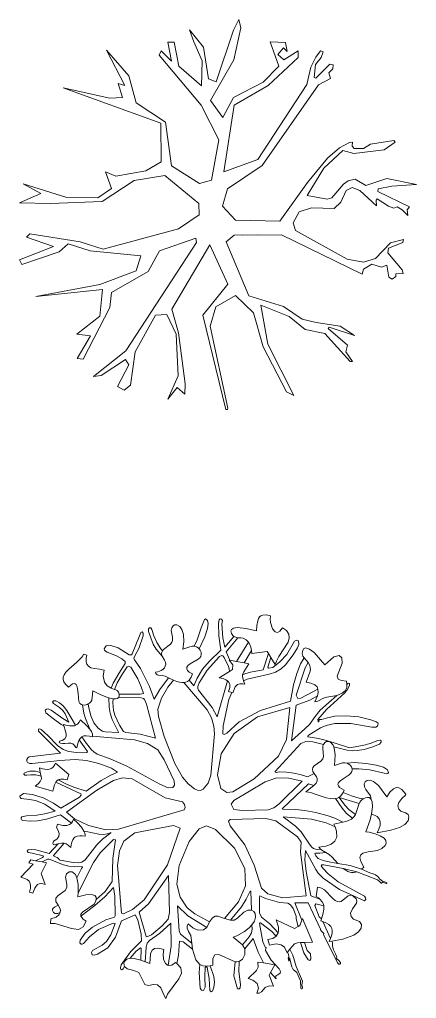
# Model space of a CAD drawing. Header units: millimetres. Extents: x -63086 to 144078, y -129912 to 13382.
# Drawn here: x 57682 to 58682, y -56121 to -53650 of the extents above; entities that cross this region are included whole.
import ezdxf

# ---------------------------------------------------------------- set-up
doc = ezdxf.new("R2010")
doc.units = ezdxf.units.MM
doc.layers.get('0').update_dxf_attribs({"lineweight": 0})
doc.layers.add('観葉植物', color=92, linetype='Continuous', lineweight=9)

# ---------------------------------------------------------------- blocks, each defined once
blk = doc.blocks.new('樹木平面（CAD素材.com）34a92b87')
at = {"color": 0, "linetype": 'ByBlock', "lineweight": -2}
blk.add_lwpolyline([(32.4, -491.7), (33.6, -488.4), (-11.4, -281.2), (2.9, -232.1), (53.1, -204.1), (97.8, -247.7), (122.1, -333.6), (181.7, -447.2), (199.7, -455.9), (133.9, -326.9), (117, -228.3), (188.4, -256.5), (228.5, -289.4), (278.4, -299.7), (342.2, -370.8), (348.1, -370.8), (330.9, -345.8), (335.1, -329), (286.1, -286.9), (289.1, -283.4), (352.9, -304.7), (316.9, -281.4), (256.3, -272.1), (221.3, -263.9), (173.7, -231.7), (86.3, -204.3), (29.1, -68.6), (49.7, -51.2), (168.9, -50.5), (372.1, -149.8), (375.5, -137.1), (396.4, -124.5), (420.7, -132.7), (434.8, -127.2), (439.5, -158), (448.1, -162.5), (457, -156), (456.7, -149.1), (475.9, -148.4), (473, -138.9), (436.6, -96.1), (439, -84.1), (475, -69.7), (476.7, -62.5), (443.8, -71.1), (405.8, -110.1), (375.3, -119.4), (334.5, -112.2), (204, -39.9), (197.8, -20.4), (212.9, 7.4), (244.8, 17.7), (301.3, 16), (318.1, 31.4), (332.1, 61.5), (347, 68.9), (366, 61.4), (408, 22.1), (407.7, 37.2), (410.3, 40.1), (438.3, 21.7), (451.7, 16.6), (460.3, 19.8), (473.5, 12.2), (487.5, -1.8), (485.6, 12.4), (491.2, 20.3), (412, 58.7), (412.9, 65.1), (446.7, 72.1), (509, 76.5), (434.7, 91.9), (381.4, 74), (354.4, 89.9), (337.2, 85.9), (324.9, 77.2), (296.1, 43), (284.3, 39.3), (233.5, 48.8), (275.7, 117.9), (323.1, 161.8), (350.9, 154.9), (428.1, 163.9), (455.3, 183.1), (452.1, 187.2), (393.6, 178), (375.2, 167.5), (351.9, 167.5), (346.9, 173.1), (347.5, 182.9), (340.5, 182.7), (314.7, 168.9), (284.7, 143.1), (234.3, 81.6), (164.9, -16), (52.9, -13.5), (20, 21.5), (32.4, 65.7), (119.9, 124.7), (261.8, 327.7), (292, 344.3), (287.9, 358), (298.6, 368), (299.3, 378.5), (290.6, 379.9), (255.2, 344.5), (251.1, 346.8), (254.5, 379.2), (268.9, 397), (273.7, 411.6), (267.3, 413.7), (255, 397.9), (242.9, 372.4), (232.4, 329.2), (108.7, 139.3), (23.5, 108.1), (49.7, 276.6), (134.9, 326.7), (211.2, 396.8), (210.5, 413.8), (175, 391.4), (159.6, 404.5), (173.5, 421.5), (182.7, 412.2), (178.9, 434.6), (140.3, 436.9), (161.9, 375.2), (122.6, 334.4), (47.8, 295.8), (20.8, 245.7), (-10, 288.1), (48.6, 391.4), (66.3, 471.6), (61.1, 492.7), (47.8, 466.2), (3.6, 335.9), (-15.3, 342.9), (-27.9, 423.4), (-63.4, 466.4), (-52.4, 436.9), (-31.6, 388.3), (-33.1, 325.1), (-90.2, 375.2), (-101.7, 435.3), (-117.9, 435.3), (-108.7, 387.6), (-134.9, 413.8), (-139.5, 403), (-33.9, 276.5), (10.8, 189.4), (-7.7, 87.7), (-37.8, 79.2), (-108.7, 123.9), (-124.1, 233.4), (-198.1, 282.7), (-216.6, 350.6), (-272.9, 415.3), (-226.6, 326.7), (-242.8, 331.3), (-232, 295.8), (-264.4, 294.3), (-382.3, 320.5), (-135.7, 231.1), (-134.9, 133.2), (-173.4, 110.8), (-249, 97.7), (-275.2, 108.5), (-259.8, 66.1), (-294.5, 43), (-372.3, 43.8), (-482.5, 78.4), (-438.6, 53.8), (-491.8, 29.9), (-413.9, 28.3), (-283.7, 33.7), (-202.7, 86.1), (-125.6, 99.3), (-40.1, 28.3), (-38.5, -0.2), (-90.9, -35.6), (-281.3, -86.5), (-339.2, -68), (-465.6, -48), (-474.1, -56.5), (-406.2, -80.4), (-491.8, -113.5), (-486.4, -125.8), (-391.6, -93.5), (-369.2, -73.4), (-313.7, -91.1), (-185.8, -103.5), (-198.1, -142), (-289.1, -175.9), (-450.9, -206.8), (-282.9, -189), (-289.1, -256.1), (-347.6, -301.6), (-313, -305.4), (-346.9, -363.3), (-331.5, -364.8), (-264.4, -233.8), (-259.8, -196), (-167.3, -143.6), (-138.7, -91.1), (-47, -58.8), (-45.5, -70.3), (-223.5, -343.2), (-305.2, -408.7), (-286, -405.7), (-225.1, -365.6), (-216.6, -378.7), (-245.1, -433.4), (-228.2, -442.7), (-212, -430.3), (-200.4, -346.3), (-148.8, -253.8), (-120.2, -251.5), (-97.1, -301.6), (-91.7, -406.4), (-117.9, -465.8), (-94.8, -435.7), (-74.8, -452.7), (-74, -427.2), (-90.9, -297.7), (-107.9, -238.4), (-12.3, -75.7), (33.2, -175.2), (-29.3, -253.8), (28.5, -491.4)], close=True, dxfattribs=at)
blk.add_lwpolyline([(69.6, -51.4), (109.4, -50.5)], dxfattribs=at)
blk = doc.blocks.new('樹木平面（CAD素材.com）e273675b')
at = {"color": 0, "linetype": 'ByBlock', "lineweight": -2}
for points in [[(-51.6, 435.2), (-45.6, 433.4), (-41.6, 430.8), (-39.1, 428.7), (-24.5, 459), (-17.9, 479.7), (-16.2, 492.1), (-18.1, 499.7), (-23, 504), (-25.6, 502.6), (-33.8, 481.3), (-43.8, 451.2), (-51.6, 435.2), (-56.6, 435), (-64.8, 432.6), (-79.7, 427.6), (-77.4, 446.1), (-78.4, 464.3), (-82.3, 477.6), (-88, 485.2), (-95.3, 488.8), (-100.2, 488.8), (-104.6, 486.4), (-107.9, 481.5), (-109.3, 474.6), (-106.3, 457.8), (-106.2, 449.9), (-107.6, 445.3), (-111.5, 440.1), (-129, 426.6), (-131.5, 423.7), (-135.6, 428.4), (-145.8, 444.4), (-153.6, 460.9), (-157.9, 477.7), (-161.1, 481.1), (-164.4, 481.4), (-166.6, 479), (-166.6, 472.1), (-155.2, 440.5), (-147.6, 427.7), (-132, 409.7)], [(191.3, 296.5), (115.9, 273.2), (62.1, 244.6), (31, 215.8), (24.5, 212.4), (20.5, 214.2), (21.4, 233.8), (35.8, 300.2), (43.6, 318.4), (45.7, 317.8), (52.3, 332.8), (57.6, 338.1), (63.6, 340.2), (71.6, 340), (76.7, 339), (73.3, 347.4), (82.1, 351.9), (137.5, 364.2), (154, 370), (167.6, 378), (179.1, 388), (198.1, 413), (208.9, 431.4), (212.7, 439.8), (211.3, 448.8), (207.7, 450.7), (201.9, 447.7), (182.1, 414.1), (164.9, 395.6), (146.8, 381.1), (135.8, 379.3), (134.1, 382.4), (141.8, 407), (153, 389.3), (155.8, 397.6), (162.4, 409.4), (185.5, 445.2), (188.3, 456.5), (187.4, 465.2), (181, 474.8), (171.6, 481.4), (164.9, 473.4), (158.5, 470.1), (152.4, 471.5), (145.9, 479.4), (141.3, 494.7), (140.5, 503.4), (141.2, 512), (131.2, 514), (121.9, 513.9), (116.5, 512), (113.2, 509.1), (110.6, 504.8), (108.8, 499), (106.8, 487.3), (105.3, 473.9), (78.5, 480), (57.9, 482), (48, 480.7), (42.6, 477.7), (41.1, 474.1), (42.7, 467.1), (45.9, 462.3), (48.6, 459.8), (25.6, 432.8), (20.6, 456.4), (18.4, 490.6), (19.7, 500.3), (17.7, 503.4), (14.4, 504.1), (11.4, 501.9), (9.9, 493.2), (10.8, 461), (16, 424.9), (-13.9, 396.6), (-30.3, 377), (-43.9, 354.1), (-52.4, 335.4), (-64.2, 349.7)], [(-103.5, 349.5), (-95.4, 346.2), (-88.3, 344), (-82.1, 343.1), (-77.2, 343.1), (-19.1, 274.7), (-7.5, 254.5), (-1.5, 233.5), (-0.1, 213.5), (-9.6, 109.2), (-16.3, 89.6), (-29.2, 73.9), (-35.9, 70.9), (-43.2, 71.3), (-50.8, 74.7), (-66.4, 87.5), (-81.3, 104.9), (-100.6, 139.3), (-127, 206.8), (-141.6, 257.9), (-143, 276.1), (-134.1, 303.8), (-117.6, 331.5), (-103.5, 349.5), (-116.4, 355.6), (-137.7, 326.1), (-152.7, 301.7), (-164.4, 333.7), (-187.2, 378.9), (-201.9, 400.9), (-203.3, 404.7), (-199.9, 412.6), (-191.2, 429.5), (-180.1, 461.5), (-180.4, 468.3), (-182.6, 471), (-185.6, 469.9), (-189.7, 461.6), (-207.5, 415.6), (-209.7, 413.4), (-212, 413), (-215.1, 413.7), (-243.4, 431), (-261.3, 437), (-273.3, 435.7), (-278.2, 428.5), (-277.5, 424.8), (-275.5, 422.2), (-271.1, 420), (-247, 411.2), (-233.6, 403.6), (-225.3, 396.5), (-225.3, 391.2), (-241.8, 366.1), (-256, 342), (-261, 328.9), (-252.2, 326.2), (-245.5, 342.4), (-232.3, 365.8), (-220.3, 383.4), (-215.9, 384.9), (-211.3, 381.9), (-193.6, 352.4), (-184.8, 332.7), (-179.7, 315.6), (-188, 314.2), (-241, 314)], [(58.4, 456.6), (29.2, 421), (38.4, 399.7)], [(48.6, 459.8), (53.3, 457.6), (58.4, 456.6), (66.2, 456.1), (71.9, 455.1), (80, 451.4), (85.9, 445.2), (55.1, 396.7)], [(85.9, 445.2), (89, 439.7), (91.6, 432.6), (93.2, 423.9), (93.9, 416.3), (132.3, 421.9), (135.6, 416.8), (122.9, 375.6), (90.7, 369.3), (76.5, 365.5), (70.4, 363.2), (70.4, 358.2), (71.8, 351.7), (73.3, 347.4)], [(-116.4, 355.7), (-124.8, 359.8), (-131.8, 361.5), (-141.2, 361.9), (-145, 363.2), (-148, 366.5), (-149.3, 369.4), (-142.8, 370.6), (-134.9, 373.4), (-130.3, 376.3), (-126.1, 380.9), (-123.1, 388.6), (-123.6, 394.7), (-126.1, 400.3), (-132, 409.7), (-133.7, 414.9), (-133.4, 419.7), (-131.5, 423.8)], [(-77.2, 343.1), (-72.7, 344.1), (-68.6, 346), (-64.2, 349.7), (-59.1, 357.1), (-55.8, 365.6), (-63.8, 370), (-68.2, 373.9), (-70.4, 377.7), (-70.1, 381.8), (-66.4, 386.9), (-57.6, 393.1), (-41.4, 402.5), (-37.1, 405.9), (-34.9, 409), (-33.6, 414), (-34.2, 420), (-36.4, 425.5), (-39.1, 428.7)], [(70.4, 363.2), (73.4, 370.6), (86.3, 391), (74.6, 393.1), (93.2, 423.9)], [(333.9, 338.2), (332.9, 347.2), (320.4, 348.7), (311.6, 352.3), (308.9, 359.5), (322.1, 392.2), (320.6, 405.4), (314.4, 411.3), (300.6, 408), (278.1, 388.3), (251.5, 419.2), (239.5, 427.9), (229.7, 431), (224.6, 428.8), (221.7, 422), (221.3, 416.3), (222.9, 410.4), (225.7, 405.8)], [(-261, 328.9), (-270.8, 334.9), (-277.6, 344.2), (-280.8, 360.1), (-278.9, 374.8), (-290.4, 376.8), (-303.2, 378.5), (-312.1, 380.8), (-318.4, 384.7), (-322, 389.9), (-323.6, 395.4), (-323.7, 404.9), (-322.5, 412.4), (-330.9, 415), (-332.7, 411.1), (-334.9, 407.7), (-339.6, 402.1), (-347.1, 395.1), (-367.7, 377.4), (-374.8, 369.9), (-379.3, 363.1), (-381.5, 357), (-381.8, 351.4), (-380.2, 345.4), (-376.4, 339.5), (-373.9, 336.6), (-368.3, 331.6), (-362.7, 336.8), (-358, 339.8), (-354.3, 340.9), (-351.7, 340.5), (-349, 338.3), (-347.1, 334.7), (-345.4, 328.2), (-344.1, 316.1), (-342.5, 295.6), (-339.7, 290.9), (-335.8, 288.1), (-333.4, 287.2), (-330, 265.9), (-325.5, 252.5), (-314.3, 225.5)], [(43.6, 318.4), (34.7, 321.1), (38.3, 331.2), (38.1, 339), (35.3, 344.8), (32.9, 347.4), (6.2, 257.1), (-6.5, 280.4), (-40.5, 324), (-42.3, 328.6), (-42, 333.2), (-38.8, 342.3), (-18.4, 374.8), (12.6, 408.9), (18, 411.6), (21.2, 411), (24.4, 406.8), (34.9, 383.8), (36.9, 377.7), (37.6, 371.4)], [(32.9, 347.4), (28.7, 350.3), (21.6, 353.2), (11.5, 355.6), (37.6, 371.4), (45.1, 376), (45.7, 388.2), (37.1, 399.8), (38.4, 399.7), (55.1, 396.7), (74.6, 393.1)], [(141.8, 407), (135.6, 416.8)], [(191.4, 296.7), (198.8, 338), (207.4, 366.2), (216.9, 390.3), (225.7, 405.8), (235.6, 393.7), (240, 386.5), (241.4, 381.2), (241.5, 375.4), (240.4, 369.2), (231, 344.3), (242.5, 342), (252.7, 337.4), (258.3, 332.2), (260.7, 326.6)], [(259.4, 310.2), (261.2, 318.5), (260.8, 326.5), (217.8, 304.2), (210.2, 303.5), (205.5, 311.3), (228.1, 380.7), (235.6, 393.7)], [(-318.5, 289.3), (-315.3, 291.4), (-312.4, 294.3), (-309.7, 299.1), (-308.5, 306.8), (-306.9, 322.2), (-288.4, 313), (-274.5, 307.3), (-266.8, 304.9), (-265.9, 281.2), (-263.2, 266.3), (-258.2, 250.3), (-242.6, 218.2), (-243.3, 217.5), (-275.7, 219.3), (-282.4, 220.8), (-287.3, 223.3), (-293.6, 228.5), (-304.9, 241.7), (-312.4, 259.1), (-317.9, 283.6), (-318.5, 289.3), (-321, 288.1), (-324.3, 287.1), (-328.8, 286.6), (-333.4, 287.3)], [(-252.2, 326.2), (-248.9, 324.9), (-245.8, 322.9), (-242.6, 319.3), (-241, 314), (-240.6, 309.6), (-241.9, 305.5)], [(334.5, 139.8), (328.5, 141), (323, 140.6), (302.4, 134), (303.7, 160.8), (302.6, 172.9), (300.6, 180.9), (334.1, 172.8), (348.6, 171.4), (359.9, 171.7), (376.9, 174.6), (396.6, 180.6), (415.8, 187.9), (420.4, 192.9), (420, 196.6), (417.4, 198.1), (411.6, 197.1), (392.7, 189.8), (372.7, 184.5), (340.4, 178.7), (301.8, 191.1), (278.8, 197.9), (262.1, 201.9), (235.8, 206.1), (234.9, 206.9), (235.8, 210.1), (266.9, 228.9), (281.4, 235), (303, 239.9), (343.5, 239.8), (396.2, 230.9), (406.3, 230.6), (411, 233.2), (412.7, 239.4), (411.5, 241.8), (407.6, 244.6), (393.8, 249.6), (364, 256.5), (332.5, 259.5), (303.2, 258.7), (281.4, 253.7), (269.7, 250.4), (265, 249.7), (262.6, 247.6), (262.9, 244.6), (262.7, 243.9), (262.2, 244), (261.2, 244.9), (260.7, 250.3), (282.1, 275.3), (328.7, 317.5), (336.1, 327.2), (340.4, 336.6), (340, 340.7), (337.3, 341.5), (333.9, 338.7), (333.2, 330.7), (329.7, 322.8), (322.1, 316.3), (308, 311), (266.3, 273.3), (253.5, 257.7), (239.4, 237.7), (227.7, 226.7), (194.4, 196.2), (206, 285.9), (240, 298.6), (259.5, 310.2), (252.9, 295.1), (255.9, 295.3), (260.2, 296.6), (275, 304.3), (283.5, 306.4), (308, 310.9)], [(-350.5, 235.6), (-353.7, 234.5), (-358.2, 233.9), (-364.7, 234), (-372, 235.3), (-381.3, 237.8), (-380.2, 233.8), (-387.1, 237.7), (-406.4, 251.4), (-425.3, 267), (-427.2, 273.5), (-424.3, 276.5), (-419.6, 276.9), (-412, 273.6), (-383.1, 252.5), (-367.9, 243.7), (-377.2, 264.2), (-383.1, 272.4), (-391, 280.5), (-406.2, 290.5), (-408.4, 294.9), (-405.9, 297.5), (-400.2, 296.8), (-391, 292.4), (-381.8, 284.7), (-372.6, 273.2), (-350.5, 235.5), (-347.2, 237.4), (-345, 239.1), (-341.4, 243.2), (-338.2, 249.2), (-322.6, 234.5), (-314.3, 225.5), (-310.8, 219.9), (-308.3, 213), (-308.1, 208), (-308.4, 206.6), (-315.7, 208.3), (-324.1, 209.2), (-330, 208.6), (-334.8, 206.6), (-323, 189.2), (-310.5, 173.9), (-304.2, 168.1), (-296.3, 162.7), (-263.4, 151.2), (-221.6, 132.7), (-137.7, 86.6), (-117, 78), (-105, 78.7), (-100.8, 84.6), (-101.7, 95.6), (-127.1, 148), (-143.3, 173.9), (-169.4, 189.6), (-201.8, 199.1), (-308.1, 208)], [(-256.2, 302.3), (-250.2, 301.9), (-245.5, 302.7), (-241.9, 305.5), (-184.8, 304.7), (-179.4, 303.3), (-176.7, 300.4), (-171.8, 289), (-148.8, 202.7), (-187.4, 212.8), (-223.9, 217), (-230, 219.6), (-239.8, 235.4), (-251.9, 261.1), (-255.2, 272.5), (-257, 293.2), (-256.2, 302.3), (-266.8, 304.9)], [(-439.5, 116.4), (-437.1, 106.9), (-450.6, 110.2), (-463.6, 110.3), (-473.5, 109.3), (-478.2, 109.7), (-480.7, 111.9), (-480, 114.7), (-474.5, 117.4), (-465.9, 119.3), (-451.4, 119.3), (-439.5, 116.4), (-442, 127.8), (-434.1, 125.8), (-427.9, 124.7), (-421.4, 124.2), (-416.6, 124.7), (-412, 126.2), (-408.3, 128.5), (-405.2, 132), (-402.7, 136.8), (-401.6, 140.1), (-367.6, 111.5), (-371.8, 97.6), (-380.3, 99.1), (-384.9, 99.4), (-387.7, 99.3), (-390.5, 98.9), (-392.2, 98.4), (-394.1, 97.7), (-373.6, 87.2), (-354.9, 79.1), (-324, 69.2), (-285.9, 96.4), (-261.8, 109.6), (-244.6, 117.1), (-260, 126.9), (-292.3, 138.9), (-322.8, 146.3), (-351.4, 148.7), (-390.3, 146.7), (-459.7, 138.7), (-466, 138.7), (-471.8, 141.7), (-473.4, 145.1), (-473.6, 149), (-470.9, 153.7), (-467.6, 155.7), (-388.5, 165.4), (-429.3, 205.1), (-444, 220.9), (-444.5, 225.3), (-441.1, 226.8), (-437.3, 224.8), (-420.5, 209.4), (-395.8, 184.6), (-381.5, 174.4), (-367.4, 169), (-348.6, 166.7), (-331.9, 166), (-322.4, 166.6), (-320.9, 168.9), (-341.3, 198.9), (-343.7, 193), (-347.3, 178.6), (-350.2, 179.5), (-353, 184.1), (-357.7, 188.6), (-362.8, 190.4), (-369.7, 190.3), (-377.7, 189.3), (-382.6, 189.2), (-388.6, 190.5), (-392, 192.1), (-391.3, 195), (-384.1, 197.4), (-377.6, 201.7), (-374.4, 206.8), (-374, 212.7), (-375.7, 220.8), (-380.2, 233.9)], [(-334.8, 206.5), (-338.6, 203), (-341.3, 198.9)], [(250.6, 83.1), (256.1, 89.2), (258.5, 95.4), (258.4, 100.9), (256.7, 105.5), (251.2, 113.6), (234.5, 105.3), (215.7, 111), (200.1, 114.6), (181.2, 117), (164.1, 118.1), (155.3, 116.4), (153.1, 116.8), (152.7, 118.7), (217.6, 189.4), (230.4, 194.9), (247.7, 193.9), (274.3, 187.3), (273.1, 183.5), (272.9, 178), (274.2, 167.2), (274.7, 157), (273, 151.2), (268.2, 145.1), (251.2, 132.9), (248.1, 128.9), (246.7, 124), (247.7, 119.2), (251.1, 113.6)], [(274.3, 187.3), (278, 192.3), (282.3, 194.6), (288.1, 194.3), (294.2, 191.1), (298.7, 185.5), (300.6, 180.7)], [(304.9, 50.3), (321.5, 26), (333, 13.1), (348.1, 1.2), (345, -1.2), (337.8, -5), (330.9, -7.3), (323.7, -9), (303.4, 1), (286.3, 7.2), (255.1, 15.5), (227.8, 20.7), (204.7, 22.9), (171.8, 24), (170.8, 24.5), (171.1, 25.6), (237.1, 87.8), (250.6, 83.1), (234, 71.2), (230.3, 67.2), (236.7, 66.4), (244.5, 64.7), (256.5, 60.9), (281.6, 52.6), (292.2, 50.4), (299.3, 49.8), (304.9, 50.3), (310.3, 51.8), (313.7, 53.4), (317.8, 56.5), (321.2, 60.6), (324.2, 66), (326.5, 71.7), (315.1, 78.8), (312.2, 82.3), (311, 86), (312, 89.7), (314.7, 93.2), (324.4, 100.5), (339.5, 110.2), (343.7, 114.3), (346, 119.1), (346.7, 122.5), (346.7, 125.6)], [(-437.1, 106.9), (-436.8, 100.1), (-439.5, 93.4), (-445.2, 87.5), (-452.7, 82.2), (-407.8, 68.8), (-406.2, 76.1), (-403.8, 85.4), (-400.7, 91.8), (-397.9, 95.2), (-394.1, 97.7)], [(220.9, 94.1), (187.5, 101.9), (156.8, 102.5), (127.3, 92.6), (48.5, 45.6), (41.8, 36.2), (48.2, 23.1), (70.4, 20), (134.9, 21.9), (149.3, 27.5), (162.7, 37.1), (220.8, 94.1)], [(-387.7, 26.2), (-341.1, 53.8), (-336.4, 58.8), (-337.5, 62.5), (-400.7, 91.8)], [(395.1, 47.8), (397.1, 42.2), (398, 29.7), (395.9, 11.6), (409.7, 5), (415.3, -0.6), (418, -8.6), (417.4, -17.3), (414, -27.1), (409.9, -35.8), (444.4, -29.2), (466.3, -22.6), (480, -15), (487.9, -5.6), (489.9, 3.7), (488.1, 10.4), (481.6, 14.6), (469.9, 18.7), (464.3, 24.1), (462.2, 32.3), (464.6, 40.6), (472.3, 51), (481.2, 58.7), (482.1, 61.5), (472.6, 73), (465, 77.5), (458.3, 78.2), (450.9, 75.2), (442, 66.6), (434.2, 54.7), (413.3, 83.2), (401.1, 93.5), (392.6, 96.8), (385.2, 96.2), (379.7, 92.6), (377.5, 87.5), (377.9, 80.1), (381.1, 73.1), (393.6, 57.5), (395.1, 47.8), (393.2, 50.5), (389.9, 52.8), (385.8, 53.5), (380.6, 52.5), (374.4, 49.6), (370.8, 46.8), (368.8, 44.7), (366.5, 41.2), (365, 38.3), (355, 9.9), (338.4, 23.2), (328.3, 33.6), (314.2, 53.4), (365, 38.3)], [(-387.9, 26.3), (-406.7, 38.6), (-432, 52.3), (-459.3, 60.8), (-482.3, 63.3), (-491.1, 56.9), (-490.6, 53.1), (-488, 50.8), (-466.4, 48.1), (-451.9, 45.7), (-428.2, 36.2), (-401.7, 19), (-428, 12.1), (-448.7, 9), (-474.3, 7.1), (-485.8, 4.1), (-487.8, 1.6), (-488, -1.5), (-486.9, -3.2), (-483.7, -4.5), (-464.1, -6.6), (-446.3, -5.4), (-423.9, -1.7), (-388.9, 9.3), (-361.3, -12), (-365.8, -15.4), (-372.5, -17.6), (-382.6, -17.4), (-396.2, -14.3), (-398.9, -22.6), (-394.2, -30.1), (-391.6, -38.1), (-392.6, -45.3), (-397.6, -51.9), (-406.2, -57), (-408, -62.7), (-406, -66.3), (-394.6, -63.9), (-417.2, -88.5), (-450.6, -79.2), (-462.8, -77.9), (-470.3, -78.8), (-472.6, -82.2), (-469.8, -85.8), (-459.7, -87.1), (-432.7, -93.7), (-431.7, -95.6), (-433.9, -98.1), (-451.4, -106.3), (-434.6, -109.6)], [(324.2, 66), (345.7, 57.3), (365, 51.3), (374.4, 49.6)], [(323.7, -9), (300.8, -13.8), (303.8, -20.7), (281.2, -10.5), (244.6, -1.3), (172.8, 4.3), (204.4, -19.4), (218.6, -33.1), (241.3, -67.4), (245.7, -73.2), (249.3, -75.6), (254.7, -77.2), (260.6, -77.9), (267.3, -77.6), (262.5, -72.4), (280.7, -69.6), (294.2, -64.8), (303.6, -57.2), (308.2, -46.6), (307.5, -32.2), (303.7, -20.6)], [(395.9, 11.6), (392.6, -3.2), (381.8, -33.5), (389.9, -34.5), (404.6, -38.2), (417.7, -43.5), (427.3, -49.7), (431.6, -55.4), (432.7, -61.8), (430, -67.9), (421.9, -75.9), (411, -80.9), (387.2, -84), (373.9, -87.1), (368.6, -91.4), (366.7, -98.6), (369.1, -108.5), (376, -122.4), (370.4, -127.4), (342, -118.7), (311.1, -113.4), (292.3, -110.2), (273.6, -105.5), (261.5, -100.5), (255.3, -94.2), (252.9, -88), (254.4, -87.2), (265.4, -87.2), (280.4, -85.3), (270.4, -80), (267.3, -77.6)], [(348.1, 1.2), (351.9, 5.1), (355, 9.9)], [(-329.4, -31.7), (-335.5, -22.1), (-345.9, -10.6), (-355.9, -1.9), (-358.2, -7.6), (-361.3, -12)], [(-229.1, -57.1), (-201.2, -36.3), (-103.5, -17.6), (-86.5, -24.2), (-118.9, -116.5), (-177.7, -205.4), (-206.9, -229.2), (-230.1, -240.3), (-234.4, -238.9), (-244.5, -118.5), (-240, -81.6), (-228.5, -56.7)], [(-19.5, -274.6), (-28, -280.9), (-42.4, -282), (-55.1, -276), (-66.3, -265.5), (-69.5, -271.5), (-69.5, -277), (-65.5, -285), (-60, -295.6), (-57.4, -314.6), (-86, -292), (-89.6, -283.3), (-93.4, -220.7), (-67.7, -245.5), (-19.5, -274.6), (-12.8, -260.8), (-5.6, -250.4), (1.5, -246.5), (8.4, -246.5), (25, -251.9), (60.4, -210.3), (77.6, -169.5), (75.9, -126.2), (49.9, -74.6), (2, -27.7), (-20.1, -18.4), (-38.9, -25.5), (-64.2, -57.9), (-89.4, -118.7), (-95.1, -165.4), (-86.4, -198.1), (-68.8, -225.5), (-49.7, -240.3), (-12.8, -260.8)], [(-394.9, -218.6), (-403.6, -223.7), (-407, -226.3), (-408.5, -229.1), (-408.5, -232.5), (-406.3, -237.2), (-401.9, -239.8), (-395.3, -239.4), (-389.4, -237.1), (-392, -242.6), (-399.6, -248.9), (-413.4, -253.2), (-414.1, -265.1), (-401.7, -265.1), (-361.2, -277.7), (-343.2, -279.8), (-331.5, -273.2), (-323.8, -259.1), (-331.6, -253.8), (-337.4, -246.1), (-337.1, -241.4), (-333.2, -236.1), (-304, -216.4), (-300.3, -210.2), (-298.6, -204.6), (-276.3, -184), (-258, -159.2), (-256.7, -100.7), (-249.5, -54.1), (-254.9, -52.9), (-289, -86.8), (-305.6, -110.6), (-343.8, -187.6), (-344.9, -197.6), (-324.9, -192.4), (-310.2, -191.6), (-302.4, -193.9), (-298.8, -198.4), (-298.6, -204.7)], [(-394.6, -63.9), (-385.1, -62), (-379.7, -62.3)], [(220.2, -256.2), (202.1, -212.8), (236.4, -212.4), (266.8, -278.8), (267, -281.3), (269.5, -284.6), (275.4, -290), (274.4, -293.1), (297.6, -337.8), (310, -364.6), (313.4, -367.5), (315.6, -367.5), (317.5, -365.8), (317.3, -363.3), (312.9, -357.5), (308.8, -355.2), (307.8, -353.1), (307.9, -350.1), (304.9, -341.5), (300.3, -331.5), (297.5, -322.5), (297.1, -313.1), (295.6, -309.5), (323.2, -304.1), (350.9, -294.2), (363.3, -286.1), (369.9, -277.1), (370.5, -267.7), (365.4, -260.2), (350.7, -253.9), (344.1, -247.4), (342.6, -238.8), (347.9, -228), (358.2, -213.6), (358.9, -207.6), (356.9, -203), (348.5, -195.3), (344.2, -193.6), (337.2, -194.9), (319.1, -209.2), (313.9, -210.6), (309.4, -209.4), (303.9, -206.5), (298.2, -202), (277.4, -180.1), (269.6, -175.7), (264.5, -174), (259.9, -173.1), (255.9, -196.4), (262, -200.3), (265.4, -203.1), (242.9, -195), (231.3, -133.8), (227.8, -104.2), (229.5, -80.9), (255.2, -129), (261.4, -137.6), (274, -150.3), (315.1, -178.8), (378.3, -207.7), (381.1, -204.1), (380.3, -199.8), (377.7, -196.3), (311.5, -159.4), (286.4, -139.2), (272.7, -125.1), (269.1, -119.6), (270.5, -117), (275.5, -116.6), (324.3, -125.9), (330.8, -130.6), (335.7, -133.4), (340.7, -135.3), (345.3, -136.3), (350.5, -136.4), (355.6, -135.5), (358.6, -134.6), (324.3, -125.9)], [(280.4, -85.3), (288.8, -90.5), (296.6, -97.6), (311.2, -113.4)], [(-389.5, -237.2), (-389, -231.3), (-390.2, -226.1), (-394.9, -218.6), (-400.3, -209.1), (-400.3, -201.3), (-394.7, -194.4), (-377.2, -181.8), (-372.8, -174.3), (-372.7, -165.8), (-376, -148), (-373.1, -139.5), (-366.5, -134.3), (-359.6, -134.7), (-351.2, -141.2), (-347.1, -149.8), (-335.5, -125.8), (-333.1, -122.3), (-333.7, -120.6), (-353.6, -121.5), (-367.2, -120.5), (-380.7, -117), (-417, -102.2), (-421.3, -102.6), (-434.7, -109.6), (-423.7, -111.8), (-437, -139.1), (-427.1, -166.8), (-433.1, -164.5), (-438.2, -163.9), (-442.5, -164.7), (-446.4, -166.8), (-450, -170.4), (-453.1, -175.5), (-455.2, -180.2), (-458, -188), (-466.4, -185.5), (-464.2, -175.8), (-464, -169.6), (-465.2, -163.6), (-468, -158.4), (-472.9, -154), (-479, -150.9), (-488.7, -148.2), (-457.3, -114.9), (-468.5, -111.6), (-463.1, -104), (-451.4, -106.3)], [(-190.4, -236.6), (-167, -215), (-115.9, -143.9), (-113.5, -237.3), (-117, -253.7), (-132, -271.1), (-159, -293.4), (-171.1, -298.7), (-172.9, -297.6), (-190.4, -236.6), (-190.2, -236.6)], [(358.6, -134.6), (410.9, -154.7), (415.3, -158.1), (418.9, -162.5), (420.1, -163.4), (421.1, -163.2), (422.4, -161.1), (423.8, -160.5), (425.7, -161), (430.3, -163.5), (433.2, -164), (434.7, -163.4), (434.8, -162.5), (431.3, -160.3), (423.9, -157.9), (417.1, -153.2), (411.6, -146.3), (405.7, -142.1), (400, -139.5), (391.2, -136.6), (370.4, -127.4)], [(-347.1, -149.7), (-343.9, -166.4), (-343.8, -187.4)], [(-200, -243.2), (-232.4, -257.4), (-234.4, -257.9), (-249.5, -299.4), (-269.4, -326.3), (-295.5, -342.5), (-303.6, -345), (-308.6, -343.7), (-310.8, -338.5), (-307.9, -332.9), (-283.7, -319.9), (-272.9, -310.6), (-261.9, -293.8), (-251.1, -265.1), (-255.9, -264.1), (-292.5, -280.4), (-315.7, -298.4), (-330.4, -315.3), (-333.6, -317.4), (-336.6, -317.4), (-339.5, -313.3), (-339, -306.6), (-326.8, -288.9), (-308.2, -274.4), (-274, -255.6), (-252.8, -249.1), (-251, -245.2), (-252, -195.9), (-255.1, -174.4), (-276.7, -197.4), (-302.3, -219.5), (-337.4, -246.1)], [(25, -251.9), (39.9, -256.9), (67.6, -223.2), (79.9, -203.4), (89.5, -183.4), (91.6, -183.3), (93, -231.1)], [(216.5, -312.6), (227.1, -312.8), (246.6, -312.2), (221.6, -252.6), (214.9, -270.1), (210.4, -272.5), (205.5, -252.9), (205.7, -246.8), (198.3, -227.4), (191.5, -217.4), (184.5, -213.9), (163.3, -211.7), (128.4, -202.2), (114.2, -195.3), (113.1, -198.8), (113.4, -238), (117.9, -248.5), (139.1, -266), (160.3, -288.8)], [(272.8, -259.7), (292.4, -302.6), (295.8, -293.4), (296.9, -287.5), (296.9, -282.2), (295.7, -277.3), (293.2, -272.7), (288.2, -267.6), (282.5, -263.8), (272.8, -259.7), (267.9, -258), (269.5, -252.9), (263.9, -248.1), (252.6, -219.1), (255.6, -215), (275.5, -220.3), (275.7, -229), (272.8, -242.2), (269.5, -252.9)], [(265.4, -203.1), (271.4, -209.8), (274.6, -216.3), (275.4, -220.3)], [(-213.2, -352.8), (-221.6, -355.2), (-226.4, -359.8), (-228.6, -365.2), (-228.4, -370.2), (-227, -373.5), (-230.4, -379.3), (-233.8, -381.9), (-236.3, -381), (-237.5, -376.9), (-235.7, -369.3), (-212, -336.8), (-184.7, -308.7), (-185.3, -292.2), (-193.8, -255.3), (-200.1, -243.2)], [(94.3, -268.3), (87.2, -275.7), (75.3, -284.8), (56.2, -295.7), (46.8, -299.8), (70, -318.9), (87.3, -298.6), (92.9, -288.7), (95.1, -279.6), (94.3, -268.3), (100.5, -259.4), (103.5, -248.8), (102.2, -239.6), (98.7, -234.4), (93, -231.1), (83.9, -231.3), (74, -236.7), (57.6, -251.7), (49.6, -256.3), (39.9, -256.9)], [(-116.7, -371), (-109.8, -322), (-110.6, -263.7), (-139.2, -290.4), (-163.9, -307.9), (-170, -314.9), (-172.9, -324.4), (-175.5, -361.3), (-163.3, -365.5), (-161.6, -341.7), (-157.3, -332.1), (-151.6, -328.4), (-143.3, -327.4), (-134.9, -328.6), (-128.4, -330.4), (-129.8, -342.7), (-128.6, -354.9), (-123.8, -366.1), (-116.7, -371), (-107.8, -369.9), (-98.5, -363.7), (-95.3, -365.6), (-84.9, -376.9), (-83.7, -390), (-90.1, -404.7), (-118.5, -443.5), (-122.9, -454.1), (-128, -444.9), (-135.4, -427), (-144.2, -419.5), (-153.4, -419.3), (-167.8, -421.8), (-175.8, -418.8), (-191.2, -388.6), (-203.4, -383.6), (-220.7, -379.6), (-227, -373.5)], [(141.1, -388.3), (137.3, -395.2), (148.9, -423), (137.7, -421.9), (127.9, -426.5), (118.3, -437), (112.3, -440.5), (106.9, -441.1), (110.7, -428.1), (107.5, -416.7), (96.3, -408.1), (84.6, -403.8), (106.1, -383.3), (109.6, -375.1), (109.4, -362.3), (123.3, -364.6), (152, -369.4), (141.1, -388.3), (155.2, -404.4), (153.9, -399.7), (154.5, -397.8), (156.2, -396.2), (159.9, -394.4), (165.1, -390.7), (166.4, -385.8), (163.2, -379.7), (142.3, -357.7), (128, -332.7), (129.3, -327.1), (130.4, -325.8), (130.7, -325.2), (127.3, -324.5), (121.6, -310.8), (113.1, -264.7), (114.1, -262.9), (116.2, -262.9), (144.3, -284.9), (155.2, -297)], [(183.9, -337.6), (183.2, -338.6), (176, -324.4), (168.3, -318.4), (155.4, -316.5), (138.2, -319.8), (134, -305.3), (146.6, -302.4), (155.2, -297), (160.3, -288.8), (161.5, -282.4), (160.9, -274), (155.2, -255.8), (201.6, -277.7), (210.4, -272.4)], [(-95.3, -365.6), (-91, -344.5), (-88.8, -309.2), (-79.5, -311.4), (-55.4, -329.5), (-57.4, -314.6)], [(123.3, -364.6), (109.7, -337.4), (96.9, -302.5), (76.2, -329), (76.5, -342.9), (70.5, -355.2), (62.4, -360.8), (61, -386.1), (65.2, -419.2), (64.6, -427.2), (62, -430), (58.2, -430), (48.5, -397.3), (51.7, -361.3), (11, -342.9), (0.8, -343.9), (-4.4, -353.5), (-4.1, -370.1), (-11.2, -371.8), (-1.7, -398.5), (-0.5, -413.2), (-2.2, -426), (-5.1, -435.4), (-8.6, -437.2), (-11.7, -433.8), (-13.7, -403.4), (-18.6, -376.4), (-21.5, -373.2), (-23.5, -375.7), (-24.4, -399.3), (-23.7, -425.6), (-28.3, -434.4), (-33.1, -433), (-36.7, -428.1), (-39.2, -388.4), (-37.2, -368.2)], [(76.2, -329), (70, -318.9)], [(189.5, -329.5), (197.5, -345.2), (205.8, -373.7), (221.5, -410.1), (220.4, -419.6), (221.6, -426.4), (220.5, -430.2), (218.3, -430.1), (217.3, -428.5), (216.7, -409.3), (207.2, -388.9), (198.2, -380.7), (194.5, -374.5), (189.2, -352), (188.2, -352.1), (187.9, -357.9), (187.4, -359.6), (186, -355.6), (185.9, -352.3), (187.4, -348.4), (186.5, -343.1), (183.9, -337.6), (189.5, -329.5), (201.6, -316.6), (208.7, -313.4), (216.5, -312.6), (225.4, -339.2), (235.6, -356.8), (240.3, -358.7), (242.9, -354.4), (241.9, -341.8), (233.4, -333.3), (227.1, -312.8)], [(295.6, -309.5), (288.8, -310.1), (292.4, -302.6)], [(-11.3, -371.8), (-19, -372.8), (-28.6, -371.9), (-37.2, -368.2), (-47.7, -356.4), (-55.4, -329.5)], [(-175.5, -361.3), (-185.9, -357.6)], [(51.7, -361.3), (56.5, -362.1), (62.4, -360.8)]]:
    blk.add_lwpolyline(points, dxfattribs=at)
for points in [[(181.5, 199.8), (161, 157.2), (99.9, 100.5), (45.9, 67.5), (31.3, 65.8), (15.8, 75.6), (7, 110), (16.8, 163), (49.2, 214.6), (108, 256.5), (189.6, 280.4)], [(363.8, 125.8), (391.4, 123.1), (428, 114.2), (433.8, 113.3), (436.7, 114.1), (438.6, 116.6), (436.5, 123.3), (425.7, 129.6), (407.4, 135.2), (382.1, 139.3), (352.1, 141.3), (334.5, 139.7), (338.7, 137.6), (342.9, 134), (345.4, 130.2), (346.3, 127.9), (346.7, 125.6)], [(-296.9, 71.3), (-255.2, 96.1), (-232.3, 103), (-207.6, 100.3), (-124.7, 52.4), (-80.7, 42.1), (-75.9, 35.2), (-74.6, 27.8), (-77, 22.3), (-242.1, -26.4), (-274.1, -28.5), (-317.8, -17.3), (-353.4, -0.3), (-373.5, 16.3)], [(216.9, -84.8), (218.7, -59.8), (209.2, -45.9), (154.7, -5.8), (129.5, -0.2), (39.3, -2.2), (35, -6.9), (39.1, -18.2), (76.2, -65.9), (99.8, -117.4), (118.1, -175.9), (134.7, -190.3), (171, -200.2), (230.8, -195.2)], [(-405.8, -92.2), (-406.3, -93.3), (-406.1, -93.9), (-404.8, -95), (-401.1, -96.8), (-396.9, -98.4), (-393.3, -100.8), (-392.5, -102.5), (-391.3, -104.2), (-389.2, -105.3), (-356.9, -110.8), (-342.9, -111.6), (-334.9, -109.9), (-326.2, -104.2), (-297.1, -66.7), (-282.4, -52.1), (-262, -36.3), (-261.6, -35.4), (-265, -36.6), (-271.3, -38.8), (-280, -40), (-291.9, -39.5), (-307.5, -36.4), (-319.7, -33.1), (-329.4, -31.7), (-327.1, -37.2), (-326.2, -41.3), (-326.1, -44.6), (-334, -44), (-339.9, -43.9), (-345.9, -44.6), (-349, -45.5), (-352.5, -47.2), (-355.4, -49.9), (-357.9, -53.6), (-360.1, -59.5), (-361.4, -66), (-362.3, -73.3), (-369.6, -67.1), (-374.7, -63.9), (-379.7, -62.3)], [(-184.8, -327.7), (-186.6, -326.4), (-198.1, -334.6), (-213.1, -352.7), (-203, -353.3), (-185.9, -357.6)]]:
    blk.add_lwpolyline(points, close=True, dxfattribs=at)

msp = doc.modelspace()

# ---------------------------------------------------------------- block references
at = {"layer": '観葉植物', "ltscale": 10}
for name, p in [('樹木平面（CAD素材.com）34a92b87', (58173.3368, -54143.0473)), ('樹木平面（CAD素材.com）e273675b', (58173.3368, -55667.4028))]:
    msp.add_blockref(name, p, dxfattribs=at)

doc.saveas('drawing.dxf')
